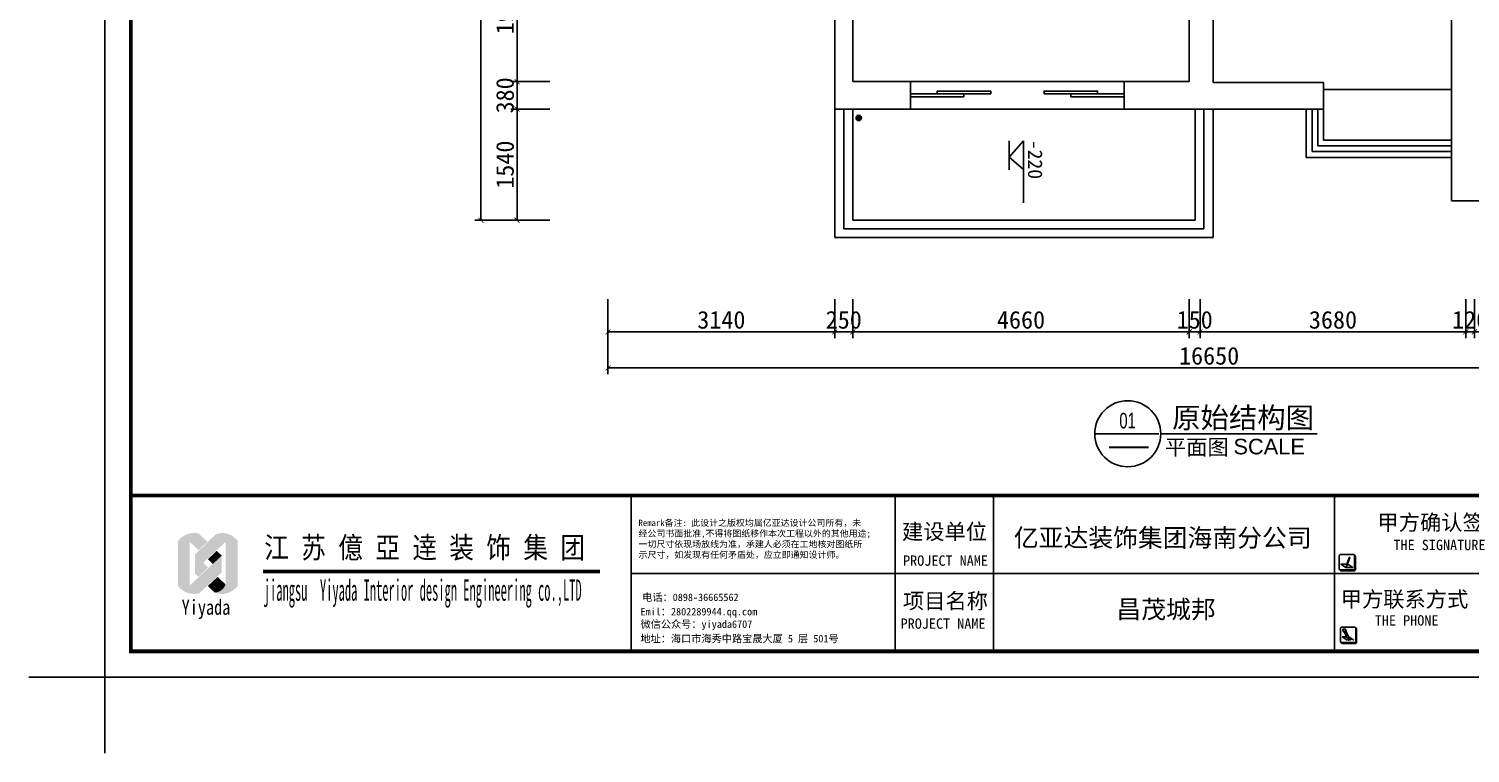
# Model space of a CAD drawing. Header units: millimetres. Extents: x 37084 to 115666, y -52331 to -28581.
# Drawn here: x 37347 to 57307, y -52331 to -42291 of the extents above; entities that cross this region are included whole.
import ezdxf
from ezdxf.enums import TextEntityAlignment as Align

# ---------------------------------------------------------------- set-up
doc = ezdxf.new("R2010")
doc.units = ezdxf.units.MM
for name, color, linetype in [('0-01图框模板说明', 2, 'Continuous'), ('0-02图框细线', 136, 'Continuous'), ('06其他', 8, 'Continuous'), ('TK', 1, 'Continuous')]:
    doc.layers.add(name, color=color, linetype=linetype)
doc.layers.add('Z not print', color=8, linetype='Continuous', plot=False)
doc.styles.add('ar', font='arial.ttf')
doc.styles.add('H1', font='')
doc.styles.add('ST', font='')
doc.styles.get("Standard").update_dxf_attribs({"font": ''})
doc.styles.add('黑体', font='simhei.ttf')
doc.styles.get('H1').set_extended_font_data('SimSun')
doc.styles.get('ST').set_extended_font_data('NSimSun')
doc.styles.get('Standard').set_extended_font_data('SimSun')
doc.dimstyles.new('ISO-25', dxfattribs={"dimscale": 70, "dimtxt": 3.5, "dimasz": 1, "dimexe": 1.25, "dimexo": 0.625, "dimtad": 1, "dimdec": 0, "dimtxsty": 'Standard', "dimblk": 'ARCHTICK', "dimcen": 2.5, "dimclrd": 3, "dimclre": 3, "dimclrt": 2, "dimadec": 0, "dimazin": 0, "dimtfac": 1, "dimtdec": 0, "dimtix": 1, "dimtmove": 2, "dimatfit": 3, "dimfxl": 0, "dimarcsym": 0})

# ---------------------------------------------------------------- blocks, each defined once
blk = doc.blocks.new('_ArchTick')
at = {"color": 0, "linetype": 'ByBlock', "const_width": 0.15}
blk.add_lwpolyline([(-0.5, -0.5), (0.5, 0.5)], dxfattribs=at)
blk = doc.blocks.new('*D1')
at = {"color": 3, "lineweight": -2}
for p, q in [((45367, -46037), (45367, -46579)), ((48507, -46037), (48507, -46579)), ((45367, -46492), (48507, -46492))]:
    blk.add_line(p, q, dxfattribs=at)
at = {"layer": 'Defpoints', "color": 0}
for p in [(45367, -45993), (48507, -45993), (48507, -46492)]:
    blk.add_point(p, dxfattribs=at)
at = {"color": 3, "lineweight": -2, "xscale": 70, "yscale": 70, "zscale": 70, "rotation": 180}
blk.add_blockref('_ArchTick', (45367, -46492), dxfattribs=at)
at = {"color": 3, "lineweight": -2, "xscale": 70, "yscale": 70, "zscale": 70}
blk.add_blockref('_ArchTick', (48507, -46492), dxfattribs=at)
at = {"color": 2, "insert": (46937, -46326), "char_height": 245, "attachment_point": 5}
blk.add_mtext('3140', dxfattribs=at)
blk = doc.blocks.new('*D2')
at = {"color": 3, "lineweight": -2}
for p, q in [((48507, -46037), (48507, -46579)), ((48757, -46037), (48757, -46579)), ((48507, -46492), (48437, -46492)), ((48507, -46492), (48757, -46492)), ((48757, -46492), (48827, -46492))]:
    blk.add_line(p, q, dxfattribs=at)
at = {"layer": 'Defpoints', "color": 0}
for p in [(48507, -45993), (48757, -45993), (48757, -46492)]:
    blk.add_point(p, dxfattribs=at)
at = {"color": 3, "lineweight": -2, "xscale": 70, "yscale": 70, "zscale": 70}
blk.add_blockref('_ArchTick', (48507, -46492), dxfattribs=at)
at = {"color": 3, "lineweight": -2, "xscale": 70, "yscale": 70, "zscale": 70, "rotation": 180}
blk.add_blockref('_ArchTick', (48757, -46492), dxfattribs=at)
at = {"color": 2, "insert": (48632, -46326), "char_height": 245, "attachment_point": 5}
blk.add_mtext('250', dxfattribs=at)
blk = doc.blocks.new('*D3')
at = {"color": 3, "lineweight": -2}
for p, q in [((48757, -46037), (48757, -46579)), ((53417, -46037), (53417, -46579)), ((48757, -46492), (53417, -46492))]:
    blk.add_line(p, q, dxfattribs=at)
at = {"layer": 'Defpoints', "color": 0}
for p in [(48757, -45993), (53417, -45993), (53417, -46492)]:
    blk.add_point(p, dxfattribs=at)
at = {"color": 3, "lineweight": -2, "xscale": 70, "yscale": 70, "zscale": 70, "rotation": 180}
blk.add_blockref('_ArchTick', (48757, -46492), dxfattribs=at)
at = {"color": 3, "lineweight": -2, "xscale": 70, "yscale": 70, "zscale": 70}
blk.add_blockref('_ArchTick', (53417, -46492), dxfattribs=at)
at = {"color": 2, "insert": (51087, -46326), "char_height": 245, "attachment_point": 5}
blk.add_mtext('4660', dxfattribs=at)
blk = doc.blocks.new('*D4')
at = {"color": 3, "lineweight": -2}
for p, q in [((53417, -46037), (53417, -46579)), ((53567, -46037), (53567, -46579)), ((53417, -46492), (53347, -46492)), ((53417, -46492), (53567, -46492)), ((53567, -46492), (53637, -46492))]:
    blk.add_line(p, q, dxfattribs=at)
at = {"layer": 'Defpoints', "color": 0}
for p in [(53417, -45993), (53567, -45993), (53567, -46492)]:
    blk.add_point(p, dxfattribs=at)
at = {"color": 3, "lineweight": -2, "xscale": 70, "yscale": 70, "zscale": 70}
blk.add_blockref('_ArchTick', (53417, -46492), dxfattribs=at)
at = {"color": 3, "lineweight": -2, "xscale": 70, "yscale": 70, "zscale": 70, "rotation": 180}
blk.add_blockref('_ArchTick', (53567, -46492), dxfattribs=at)
at = {"color": 2, "insert": (53492, -46326), "char_height": 245, "attachment_point": 5}
blk.add_mtext('150', dxfattribs=at)
blk = doc.blocks.new('*D5')
at = {"color": 3, "lineweight": -2}
for p, q in [((53567, -46037), (53567, -46579)), ((57247, -46037), (57247, -46579)), ((53567, -46492), (57247, -46492))]:
    blk.add_line(p, q, dxfattribs=at)
at = {"layer": 'Defpoints', "color": 0}
for p in [(53567, -45993), (57247, -45993), (57247, -46492)]:
    blk.add_point(p, dxfattribs=at)
at = {"color": 3, "lineweight": -2, "xscale": 70, "yscale": 70, "zscale": 70, "rotation": 180}
blk.add_blockref('_ArchTick', (53567, -46492), dxfattribs=at)
at = {"color": 3, "lineweight": -2, "xscale": 70, "yscale": 70, "zscale": 70}
blk.add_blockref('_ArchTick', (57247, -46492), dxfattribs=at)
at = {"color": 2, "insert": (55407, -46326), "char_height": 245, "attachment_point": 5}
blk.add_mtext('3680', dxfattribs=at)
blk = doc.blocks.new('*D6')
at = {"color": 3, "lineweight": -2}
for p, q in [((57247, -46037), (57247, -46579)), ((57367, -46037), (57367, -46579)), ((57247, -46492), (57177, -46492)), ((57247, -46492), (57367, -46492)), ((57367, -46492), (57437, -46492))]:
    blk.add_line(p, q, dxfattribs=at)
at = {"layer": 'Defpoints', "color": 0}
for p in [(57247, -45993), (57367, -45993), (57367, -46492)]:
    blk.add_point(p, dxfattribs=at)
at = {"color": 3, "lineweight": -2, "xscale": 70, "yscale": 70, "zscale": 70}
blk.add_blockref('_ArchTick', (57247, -46492), dxfattribs=at)
at = {"color": 3, "lineweight": -2, "xscale": 70, "yscale": 70, "zscale": 70, "rotation": 180}
blk.add_blockref('_ArchTick', (57367, -46492), dxfattribs=at)
at = {"color": 2, "insert": (57307, -46326), "char_height": 245, "attachment_point": 5}
blk.add_mtext('120', dxfattribs=at)
blk = doc.blocks.new('*D10')
at = {"color": 3, "lineweight": -2}
for p, q in [((45367, -46037), (45367, -47079)), ((62017, -46037), (62017, -47079)), ((62017, -46991), (45367, -46991))]:
    blk.add_line(p, q, dxfattribs=at)
at = {"layer": 'Defpoints', "color": 0}
for p in [(45367, -45993), (62017, -45993), (45367, -46991)]:
    blk.add_point(p, dxfattribs=at)
at = {"color": 3, "lineweight": -2, "xscale": 70, "yscale": 70, "zscale": 70, "rotation": 180}
blk.add_blockref('_ArchTick', (45367, -46991), dxfattribs=at)
at = {"color": 3, "lineweight": -2, "xscale": 70, "yscale": 70, "zscale": 70}
blk.add_blockref('_ArchTick', (62017, -46991), dxfattribs=at)
at = {"color": 2, "insert": (53692, -46825), "char_height": 245, "attachment_point": 5}
blk.add_mtext('16650', dxfattribs=at)
blk = doc.blocks.new('*D17')
at = {"color": 3, "lineweight": -2}
for p, q in [((44564, -41044), (44021, -41044)), ((44108, -41044), (44108, -43024)), ((44564, -43024), (44021, -43024))]:
    blk.add_line(p, q, dxfattribs=at)
at = {"layer": 'Defpoints', "color": 0}
for p in [(44608, -41044), (44108, -43024), (44608, -43024)]:
    blk.add_point(p, dxfattribs=at)
at = {"color": 3, "lineweight": -2, "xscale": 70, "yscale": 70, "zscale": 70}
for p, rotation in [((44108, -41044), 90), ((44108, -43024), 270)]:
    blk.add_blockref('_ArchTick', p, dxfattribs=dict(at, rotation=rotation))
at = {"color": 2, "insert": (43942, -42034), "char_height": 245, "attachment_point": 5, "rotation": 90}
blk.add_mtext('1980', dxfattribs=at)
blk = doc.blocks.new('*D18')
at = {"color": 3, "lineweight": -2}
for p, q in [((44564, -43024), (44021, -43024)), ((44108, -43024), (44108, -42954)), ((44108, -43024), (44108, -43404)), ((44564, -43404), (44021, -43404)), ((44108, -43404), (44108, -43474))]:
    blk.add_line(p, q, dxfattribs=at)
at = {"layer": 'Defpoints', "color": 0}
for p in [(44608, -43024), (44108, -43404), (44608, -43404)]:
    blk.add_point(p, dxfattribs=at)
at = {"color": 3, "lineweight": -2, "xscale": 70, "yscale": 70, "zscale": 70}
for p, rotation in [((44108, -43024), 270), ((44108, -43404), 90)]:
    blk.add_blockref('_ArchTick', p, dxfattribs=dict(at, rotation=rotation))
at = {"color": 2, "insert": (43942, -43214), "char_height": 245, "attachment_point": 5, "rotation": 90}
blk.add_mtext('380', dxfattribs=at)
blk = doc.blocks.new('*D19')
at = {"color": 3, "lineweight": -2}
for p, q in [((44564, -43404), (44021, -43404)), ((44108, -43404), (44108, -44944)), ((44564, -44944), (44021, -44944))]:
    blk.add_line(p, q, dxfattribs=at)
at = {"layer": 'Defpoints', "color": 0}
for p in [(44608, -43404), (44108, -44944), (44608, -44944)]:
    blk.add_point(p, dxfattribs=at)
at = {"color": 3, "lineweight": -2, "xscale": 70, "yscale": 70, "zscale": 70}
for p, rotation in [((44108, -43404), 90), ((44108, -44944), 270)]:
    blk.add_blockref('_ArchTick', p, dxfattribs=dict(at, rotation=rotation))
at = {"color": 2, "insert": (43942, -44174), "char_height": 245, "attachment_point": 5, "rotation": 90}
blk.add_mtext('1540', dxfattribs=at)
blk = doc.blocks.new('*D20')
at = {"color": 3, "lineweight": -2}
for p, q in [((44564, -33414), (43521, -33414)), ((43608, -44944), (43608, -33414)), ((44564, -44944), (43521, -44944))]:
    blk.add_line(p, q, dxfattribs=at)
at = {"layer": 'Defpoints', "color": 0}
for p in [(43608, -33414), (44608, -33414), (44608, -44944)]:
    blk.add_point(p, dxfattribs=at)
at = {"color": 3, "lineweight": -2, "xscale": 70, "yscale": 70, "zscale": 70}
for p, rotation in [((43608, -33414), 90), ((43608, -44944), 270)]:
    blk.add_blockref('_ArchTick', p, dxfattribs=dict(at, rotation=rotation))
at = {"color": 2, "insert": (43442, -39179), "char_height": 245, "attachment_point": 5, "rotation": 90}
blk.add_mtext('11530', dxfattribs=at)

msp = doc.modelspace()

# ---------------------------------------------------------------- hatches: boundary and pattern name
h = msp.add_hatch()
h.set_pattern_fill('SACNCR', color=6, scale=10, angle=-90, style=0)
h.set_pattern_definition([(315, (45303.064, -38104.983), (16.83798, 16.83798), []), (315, (45303.064, -38121.82), (16.83798, 16.83798), [0, -23.8125])])
h.paths.add_polyline_path([(48839.4, -43488.9, 1), (48839.4, -43563.9, 1)])
at = {"layer": '0-01图框模板说明'}
for points in [[(55707, -49777.4, -0.4142136), (55692.8, -49791.5), (55508.6, -49791.5, -0.071272), (55504.6, -49791, 0.3481434), (55518.4, -49801.9), (55702.6, -49801.9, 0.4142136), (55716.8, -49787.7), (55716.8, -49603.6, 0.3331076), (55706.6, -49590, -0.0577433), (55707, -49593.2)], [(55724.4, -50784.5, -0.4142136), (55710.3, -50798.7), (55526.1, -50798.7, -0.071272), (55522.1, -50798.1, 0.3481434), (55535.9, -50809), (55720.1, -50809, 0.4142136), (55734.2, -50794.9), (55734.2, -50610.7, 0.3331076), (55724.1, -50597.1, -0.0577433), (55724.4, -50600.3)]]:
    msp.add_hatch(color=8, dxfattribs=at).paths.add_polyline_path(points)
at = {"layer": '06其他', "linetype": 'ByBlock'}
h = msp.add_hatch(color=7, dxfattribs=at)
h.set_gradient(color1=(255, 241, 220), color2=(255, 110, 0), rotation=45, tint=1, name='HEMISPHERICAL')
h.paths.add_polyline_path([(39411.2, -49393.7), (39411.2, -49401.7, -0.16489), (39575.4, -49401.7), (39697.1, -49518.5), (39818.2, -49401.2), (39698.8, -49286.5, 0.3131734)])
h = msp.add_hatch(color=16, dxfattribs=at)
h.set_gradient(color1=(127, 0, 0), color2=(204, 0, 0), rotation=135, tint=1, name='INVHEMISPHERICAL')
h.paths.add_polyline_path([(39647.3, -49577.2), (39762.8, -49692.6), (40072, -49400.9, -0.3370418), (40237.5, -49388.5, 0.3337101), (39939.5, -49294.2)])
h = msp.add_hatch(color=20, dxfattribs=at)
h.set_gradient(color1=(255, 63, 0), color2=(253, 236, 196), tint=1, name='HEMISPHERICAL')
h.paths.add_polyline_path([(39411.2, -50008.4, 0.3225612), (39707.6, -50113.2, -0.1677561), (39575.4, -50005.7), (39575.4, -49401.7, 0.16489), (39411.2, -49401.7)])
h = msp.add_hatch(color=1, dxfattribs=at)
h.set_gradient(color1=(255, 0, 0), color2=(255, 127, 0), tint=1, name='INVHEMISPHERICAL')
h.paths.add_polyline_path([(40237.5, -49388.5, 0.3396012), (40071, -49401.7), (40071, -49991.4, -0.3188086), (39919.9, -50104.6, 0.3432185), (40237.5, -50013.5)])
h = msp.add_hatch(color=20, dxfattribs=at)
h.set_gradient(color1=(255, 63, 0), color2=(253, 236, 196), rotation=45, tint=1)
h.paths.add_polyline_path([(39575.4, -50005.7, 0.1677561), (39707.6, -50113.2), (40018.2, -49823.9), (40018.2, -49593.2)])
h = msp.add_hatch(color=18, dxfattribs=at)
h.set_gradient(color1=(76, 0, 0), color2=(127, 0, 0), rotation=45, tint=1, name='CURVED')
h.paths.add_polyline_path([(39647.3, -49577.2), (39647.3, -49841.1), (39693.3, -49885.6), (39829.2, -49758.9)])
h = msp.add_hatch(color=11, dxfattribs=at)
h.set_gradient(color1=(254, 140, 88), color2=(97, 0, 2), rotation=45, tint=1, name='HEMISPHERICAL')
h.paths.add_polyline_path([(39826.6, -49642.8), (39894.7, -49708.2), (40018.2, -49593.2), (39949.3, -49527)])
h = msp.add_hatch(color=16, dxfattribs=at)
h.set_gradient(color1=(127, 0, 0), color2=(204, 0, 0), rotation=45, tint=1, name='CURVED')
h.paths.add_polyline_path([(40071, -49991.4), (39961.9, -49886.6), (39825.7, -50013.6), (39919.9, -50104.6, 0.3188086)])

# ---------------------------------------------------------------- linework, layer by layer
for p, q in [((48756.9, -43023.9), (48756.9, -38833.9)), ((48506.9, -38973.9), (48506.9, -43403.9)), ((53416.9, -43023.9), (53416.9, -38923.9)), ((53746.9, -42043.9), (53746.9, -43033.9)), ((57046.9, -42053.9), (57046.9, -43833.9)), ((48756.9, -43023.9), (49556.9, -43023.9)), ((49556.9, -43023.9), (49556.9, -43403.9)), ((52516.9, -43023.9), (52516.9, -43403.9)), ((52516.9, -43023.9), (53416.9, -43023.9)), ((53746.9, -43033.9), (55276.9, -43033.9)), ((55276.9, -43033.9), (55276.9, -43403.9)), ((49556.9, -43403.9), (48506.9, -43403.9)), ((52516.9, -43403.9), (55276.9, -43403.9)), ((57046.9, -43833.9), (57046.9, -44673.9)), ((57046.9, -44673.9), (59436.9, -44673.9)), ((53021.8, -47903.1), (55188, -47903.1))]:
    msp.add_line(p, q)
at = {"color": 1}
for p, q in [((52516.9, -43023.9), (49556.9, -43023.9)), ((49556.9, -43403.9), (52516.9, -43403.9))]:
    msp.add_line(p, q, dxfattribs=at)
at = {"color": 251}
for p, q in [((55276.9, -43133.9), (57046.9, -43133.9)), ((48506.9, -43403.9), (48506.9, -45183.9)), ((48756.9, -43403.9), (48756.9, -44943.9)), ((53496.9, -43403.9), (53496.9, -44943.9)), ((53746.9, -43403.9), (53746.9, -45183.9)), ((55036.9, -43403.9), (55036.9, -44073.9)), ((55276.9, -43403.9), (55276.9, -43833.9)), ((55276.9, -43833.9), (57046.9, -43833.9)), ((55036.9, -44073.9), (57046.9, -44073.9)), ((48756.9, -44943.9), (53496.9, -44943.9)), ((48506.9, -45183.9), (53746.9, -45183.9))]:
    msp.add_line(p, q, dxfattribs=at)
at = {"color": 3}
for p, q in [((48631.9, -43403.9), (48631.9, -45063.9)), ((53616.9, -43403.9), (53616.9, -45063.9)), ((50921.8, -43842), (50921.8, -44247.1)), ((51120.7, -43842.9), (50921.8, -44069.8)), ((51120.7, -43842.9), (51120.7, -44703.5)), ((50921.8, -44069.8), (51120.7, -44239.6)), ((48631.9, -45063.9), (53616.9, -45063.9))]:
    msp.add_line(p, q, dxfattribs=at)
at = {"color": 4}
for p, q in [((55116.9, -43403.9), (55116.9, -43993.9)), ((55196.9, -43403.9), (55196.9, -43913.9)), ((55116.9, -43993.9), (57046.9, -43993.9)), ((55196.9, -43913.9), (57046.9, -43913.9))]:
    msp.add_line(p, q, dxfattribs=at)
at = {"color": 2}
msp.add_line((52107.4, -47903.1), (52996.6, -47903.1), dxfattribs=at)
for points in [[(50296.9, -43233.9), (49556.9, -43233.9), (49556.9, -43193.9), (50296.9, -43193.9)], [(50666.9, -43193.9), (49926.9, -43193.9), (49926.9, -43153.9), (50666.9, -43153.9)], [(51406.9, -43193.9), (52146.9, -43193.9), (52146.9, -43153.9), (51406.9, -43153.9)], [(51776.9, -43233.9), (52516.9, -43233.9), (52516.9, -43193.9), (51776.9, -43193.9)]]:
    msp.add_lwpolyline(points, close=True, dxfattribs=at)
at = {"color": 251}
msp.add_circle((48839.4, -43526.4), 37.5, dxfattribs=at)
at = {"color": 150}
msp.add_circle((52564.6, -47903.1), 457.2, dxfattribs=at)
at = {"layer": '0-01图框模板说明', "color": 8}
for p, q in [((55592.4, -49737.6), (55591.6, -49739.9)), ((55591.6, -49739.9), (55591.8, -49741.4)), ((55593.1, -49737.8), (55591.8, -49741.4)), ((55593.1, -49740.4), (55591.8, -49741.4)), ((55593.9, -49738.1), (55593.1, -49740.4)), ((55604.3, -50763.9), (55534.6, -50718.1)), ((55534.6, -50718.1), (55591.7, -50718.1)), ((55622.1, -50718.1), (55628.1, -50718.1)), ((55628.1, -50718.1), (55697.7, -50763.9))]:
    msp.add_line(p, q, dxfattribs=at)
at = {"layer": '0-01图框模板说明', "color": 2, "const_width": 52.2}
msp.add_lwpolyline([(68278.4, -30255.3), (68278.4, -50919.3), (38758.4, -50919.3), (38758.4, -30255.3)], close=True, dxfattribs=at)
msp.add_lwpolyline([(68278.4, -48759.3), (38754.3, -48759.3)], dxfattribs=at)
at = {"layer": '0-01图框模板说明', "color": 8}
for points in [[(55508.6, -49791.5), (55692.8, -49791.5, 0.4142136), (55707, -49777.4), (55707, -49593.2, 0.4142136), (55692.8, -49579), (55508.6, -49579, 0.4142136), (55494.4, -49593.2), (55494.4, -49777.4, 0.4142136)], [(55639.3, -49623.8), (55631.5, -49620.9), (55631.9, -49619.9, -0.4519616), (55636.4, -49618), (55637.5, -49618.4, -0.4184348), (55639.7, -49622.7)], [(55526.1, -50798.7), (55710.3, -50798.7, 0.4142136), (55724.4, -50784.5), (55724.4, -50600.3, 0.4142136), (55710.3, -50586.2), (55526.1, -50586.2, 0.4142136), (55511.9, -50600.3), (55511.9, -50784.5, 0.4142136)]]:
    msp.add_lwpolyline(points, format="xyb", close=True, dxfattribs=at)
for points in [[(55504.6, -49791, 0.3481435), (55518.4, -49801.9), (55702.6, -49801.9, 0.4142136), (55716.8, -49787.7), (55716.8, -49603.6, 0.3331075), (55706.6, -49590)], [(55522.1, -50798.1, 0.3481435), (55535.9, -50809), (55720.1, -50809, 0.4142136), (55734.2, -50794.9), (55734.2, -50610.7, 0.3331075), (55724.1, -50597.1)]]:
    msp.add_lwpolyline(points, format="xyb", dxfattribs=at)
for points in [[(55636.6, -49631), (55628.9, -49628.2), (55595.4, -49720.3), (55603.1, -49723.1)], [(55639.4, -49623.8), (55631.3, -49620.9), (55628.7, -49628.1), (55636.8, -49631.1)], [(55593.9, -49738.1), (55592.4, -49737.6), (55595.4, -49720.3), (55603.1, -49723.1)]]:
    msp.add_lwpolyline(points, close=True, dxfattribs=at)
msp.add_lwpolyline([(55607.5, -49711), (55610.6, -49711), (55680.2, -49756.8), (55586.8, -49756.8), (55517.1, -49711), (55598.7, -49711)], dxfattribs=at)
for centre, radius in [((55562.9, -50625.7), 18.9), ((55575.1, -50662.5), 2.69), ((55580.4, -50672.7), 2.69), ((55581.5, -50659.2), 2.69), ((55585.1, -50683.4), 2.69), ((55586.7, -50669.3), 2.69), ((55587.8, -50655.4), 2.69), ((55590.6, -50695.9), 2.69), ((55591.5, -50680.1), 2.69), ((55593.1, -50665.5), 2.69), ((55596.9, -50692.6), 2.69), ((55597.8, -50676.3), 2.69), ((55603.3, -50688.7), 2.69), ((55606.9, -50718.1), 15.2)]:
    msp.add_circle(centre, radius, dxfattribs=at)
for centre, radius, start, end in [((55441.4, -50747), 153, 10.86532, 46.01339), ((55975.4, -50502.9), 411.5, 196.35478, 210.12826)]:
    msp.add_arc(centre, radius, start, end, dxfattribs=at)
msp.add_spline([(55606.9, -50733.3), (55637.1, -50746.6), (55637.9, -50736.3), (55624.3, -50739.6), (55615.7, -50763.9), (55653.1, -50757.6), (55659.3, -50763.9)], degree=3, dxfattribs=at)
at = {"layer": '0-02图框细线'}
for p, q in [((45689.4, -50919.3), (45689.4, -48759.3)), ((49345.1, -50931.5), (49345.1, -48759.3)), ((50705.2, -50931.5), (50705.2, -48759.3)), ((55429.4, -50919.3), (55429.4, -48759.3)), ((45689.4, -49839.3), (68278.4, -49839.3))]:
    msp.add_line(p, q, dxfattribs=at)
msp.add_lwpolyline([(68638.4, -29895.3), (68638.4, -51279.3), (38398.4, -51279.3), (38398.4, -29895.3)], close=True, dxfattribs=at)
at = {"layer": '0-02图框细线', "ltscale": 0.2, "const_width": 47.9}
msp.add_lwpolyline([(40590.1, -49813.4), (45258.3, -49813.4)], dxfattribs=at)
at = {"layer": 'Z not print', "color": 5}
msp.add_lwpolyline([(38398.4, -52330.8), (38398.4, -51279.3), (37346.9, -51279.3)], dxfattribs=at)

# ---------------------------------------------------------------- texts
at = {"color": 2, "style": 'ar'}
msp.add_text('SCALE  ', height=216, dxfattribs=at).set_placement((54028.6, -48189))
at = {"color": 3, "insert": (51383.9, -43829.9), "char_height": 200, "attachment_point": 1, "rotation": 270}
msp.add_mtext('-220', dxfattribs=at)
at = {"color": 2, "style": 'ar', "flags": 8}
msp.add_attdef('原始结构图', text='原始结构图', height=288, dxfattribs=at).set_placement((54162.6, -47675.9), align=Align.MIDDLE)
at = {"color": 2, "style": 'ar', "width": 0.680032}
msp.add_attdef('01', text='02', height=216, dxfattribs=at).set_placement((52448.5, -47829.5), (52676.8, -47829.5), align=Align.FIT)
at = {"color": 2, "style": 'ar', "width": 7.452088, "flags": 8}
msp.add_attdef('-', text='-', height=216, dxfattribs=at).set_placement((52204.8, -48174.7), (52953.6, -48174.7), align=Align.FIT)
at = {"color": 2, "style": 'ST', "flags": 8}
msp.add_attdef('平面图', (53079.2, -48197.6), '平面图', height=216, dxfattribs=at)
at = {"layer": '0-02图框细线'}
for s, insert, char_height, attachment_point in [('{\\fSimHei|b0|i0|c134|p2;Remark备注: 此设计之版权均属亿亚达设计公司所有，未\\P经公司书面批准,不得将图纸移作本次工程以外的其他用途;\\P一切尺寸依现场放线为准，承建人必须在工地核对图纸所\\P示尺寸，如发现有任何矛盾处，应立即通知设计师。}', (45790, -49638.7), 88.507, 7), ('{\\fSimSun|b0|i0|c134|p2;甲方确认签字}', (56023.2, -49145.1), 216, 4), ('{\\fSimSun|b0|i0|c134|p2;建设单位}', (49438.8, -49272.2), 216, 4), ('{\\fSimSun|b0|i0|c134|p2;THE SIGNATURE}', (56244.7, -49446), 144, 4), ('{\\fSimSun|b0|i0|c134|p2;PROJECT NAME}', (49453.2, -49662.8), 144, 4), ('{\\fSimSun|b0|i0|c134|p2;项目名称}', (49450.7, -50232.9), 216, 4), ('{\\fSimSun|b0|i0|c134|p2;甲方联系方式}', (55513.5, -50209.4), 216, 4), ('{\\fSimSun|b0|i0|c134|p2;电话：0898-36665562  }', (45840.7, -50176.3), 103.259, 4), ('{\\fSimSun|b0|i0|c134|p2;微信公众号：yiyada6707}', (45817.6, -50558.2), 103.259, 4), ('{\\fSimSun|b0|i0|c134|p2;Emil：2802289944.qq.com}', (45817.6, -50384.2), 103.259, 4), ('{\\fSimSun|b0|i0|c134|p2;PROJECT NAME}', (49419.7, -50535.7), 144, 4), ('{\\fSimSun|b0|i0|c134|p2;THE PHONE}', (55986.3, -50491.5), 144, 4), ('{\\fSimSun|b0|i0|c134|p2;地址：海口市海秀中路宝晟大厦 5 层 501号}', (45816.3, -50749.9), 103.259, 4)]:
    msp.add_mtext(s, dxfattribs=dict(at, insert=insert, char_height=char_height, attachment_point=attachment_point))
at = {"layer": '0-02图框细线', "char_height": 252, "attachment_point": 5, "style": '黑体'}
for s, insert in [('亿亚达装饰集团海南分公司', (53049.6, -49360.1)), ('{\\fSimSun|b0|i0|c134|p2;昌茂城邦}', (53096.1, -50351))]:
    msp.add_mtext(s, dxfattribs=dict(at, insert=insert))
at = {"layer": 'TK', "color": 150, "style": 'H1'}
for s, height, width, p in [('江 苏 億 亞 逹 装 饰 集 团', 295.024, 0.85, (40606.2, -49628.3)), ('jiangsu  Yiyada Interior design Engineering co.,LTD', 295.024, 0.43, (40601.5, -50218.2)), ('Yiyada ', 206.52, 0.8, (39462.8, -50411.8))]:
    msp.add_text(s, height=height, dxfattribs=dict(at, width=width)).set_placement(p)

# ---------------------------------------------------------------- dimensions: what is measured, and where the dimension line sits
at = {"color": 251}
for base, p1, p2, picture, middle in [((43608.4, -33413.9), (44608.2, -44943.9), (44608.2, -33413.9), '*D20', (43442.1, -39178.9)), ((44108.3, -43023.9), (44608.2, -41043.9), (44608.2, -43023.9), '*D17', (43942, -42033.9)), ((44108.3, -43403.9), (44608.2, -43023.9), (44608.2, -43403.9), '*D18', (43942, -43213.9)), ((44108.3, -44943.9), (44608.2, -43403.9), (44608.2, -44943.9), '*D19', (43942, -44173.9))]:
    dim = msp.add_linear_dim(base=base, p1=p1, p2=p2, angle=270, dimstyle='ISO-25', dxfattribs=at)
    dim.commit()
    dim.dimension.update_dxf_attribs({"geometry": picture, "text_midpoint": middle})
for base, p1, p2, picture, middle in [((48506.9, -46492), (45366.9, -45992.9), (48506.9, -45992.9), '*D1', (46936.9, -46325.7)), ((45366.9, -46991.1), (62016.9, -45992.9), (45366.9, -45992.9), '*D10', (53691.9, -46824.8)), ((48756.9, -46492), (48506.9, -45992.9), (48756.9, -45992.9), '*D2', (48631.9, -46325.7)), ((53416.9, -46492), (48756.9, -45992.9), (53416.9, -45992.9), '*D3', (51086.9, -46325.7)), ((53566.9, -46492), (53416.9, -45992.9), (53566.9, -45992.9), '*D4', (53491.9, -46325.7)), ((57246.9, -46492), (53566.9, -45992.9), (57246.9, -45992.9), '*D5', (55406.9, -46325.7)), ((57366.9, -46492), (57246.9, -45992.9), (57366.9, -45992.9), '*D6', (57306.9, -46325.7))]:
    dim = msp.add_linear_dim(base=base, p1=p1, p2=p2, dimstyle='ISO-25', dxfattribs=at)
    dim.commit()
    dim.dimension.update_dxf_attribs({"geometry": picture, "text_midpoint": middle})

doc.saveas('drawing.dxf')
